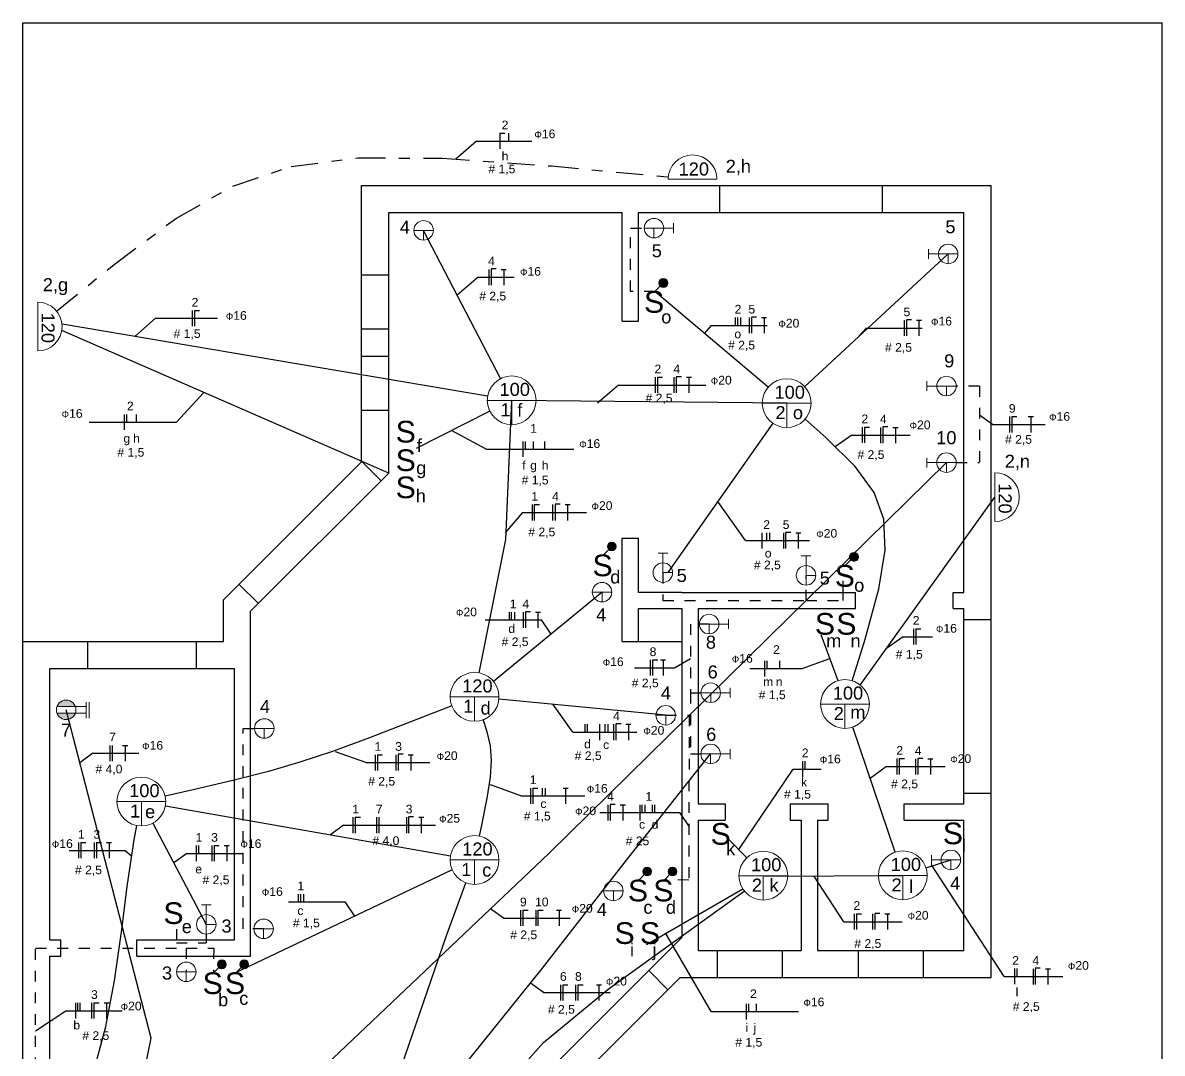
# Model space of a CAD drawing. Header units: millimetres. Extents: x -1642.8 to -1604.7, y 26.5 to 54.8.
# Drawn here: x -1641.72 to -1631.22, y 42.88 to 52.38 of the extents above; entities that cross this region are included whole.
import ezdxf

# ---------------------------------------------------------------- set-up
doc = ezdxf.new("R2010")
doc.units = ezdxf.units.MM
doc.linetypes.add('ACAD_ISO03W100', pattern=[30, 12, -18])
doc.linetypes.add('DASHDOT', pattern=[1, 0.5, -0.25, 0, -0.25])
doc.layers.add('identificaçaõ eletrica', color=1, linetype='Continuous')
doc.layers.add('rede eletrica', color=5, linetype='Continuous')
doc.styles.get("Standard").update_dxf_attribs({"font": 'arial.ttf'})

msp = doc.modelspace()

# ---------------------------------------------------------------- hatches: boundary and pattern name
at = {"layer": 'rede eletrica', "linetype": 'Continuous', "lineweight": 0}
for points in [[(-1635.858, 49.983, 1), (-1635.776, 49.983, 1)], [(-1636.333, 47.554, 1), (-1636.251, 47.554, 1)], [(-1634.101, 47.458, 1), (-1634.019, 47.458, 1)], [(-1636.007, 44.558, 1), (-1635.925, 44.558, 1)], [(-1635.773, 44.558, 1), (-1635.691, 44.558, 1)], [(-1639.926, 43.703, 1), (-1639.845, 43.703, 1)], [(-1639.72, 43.703, 1), (-1639.639, 43.703, 1)]]:
    msp.add_hatch(color=256, dxfattribs=at).paths.add_polyline_path(points)
h = msp.add_hatch(color=256, dxfattribs=at)
h.paths.add_polyline_path([(-1641.235, 46.078, 0.707107), (-1641.405, 46.078)])
h.paths.add_polyline_path([(-1641.405, 46.018, 0.707107), (-1641.235, 46.018)])

# ---------------------------------------------------------------- linework, layer by layer
for p, q in [((-1641.72, 27.381), (-1641.72, 52.381)), ((-1641.72, 52.381), (-1631.22, 52.381)), ((-1631.22, 27.381), (-1631.22, 52.381)), ((-1638.597, 48.334), (-1638.597, 50.881)), ((-1638.597, 50.881), (-1632.797, 50.881)), ((-1635.297, 50.631), (-1635.297, 50.881)), ((-1633.797, 50.631), (-1633.797, 50.881)), ((-1632.797, 43.581), (-1632.797, 50.881)), ((-1638.347, 48.231), (-1638.347, 50.631)), ((-1638.347, 50.631), (-1636.197, 50.631)), ((-1636.197, 49.631), (-1636.197, 50.631)), ((-1636.047, 50.631), (-1633.047, 50.631)), ((-1636.047, 49.631), (-1636.047, 50.631)), ((-1633.047, 47.131), (-1633.047, 50.631)), ((-1638.347, 50.056), (-1638.597, 50.056)), ((-1636.197, 49.631), (-1636.047, 49.631)), ((-1638.347, 49.556), (-1638.597, 49.556)), ((-1638.347, 49.306), (-1638.597, 49.306)), ((-1638.347, 48.806), (-1638.597, 48.806)), ((-1639.87, 47.061), (-1638.597, 48.334)), ((-1638.418, 48.16), (-1638.594, 48.337)), ((-1639.62, 46.958), (-1638.347, 48.231)), ((-1636.197, 46.678), (-1636.197, 47.631)), ((-1636.197, 47.631), (-1636.047, 47.631)), ((-1636.047, 47.131), (-1636.047, 47.631)), ((-1639.549, 47.029), (-1639.726, 47.205)), ((-1639.87, 46.678), (-1639.87, 47.061)), ((-1635.647, 47.131), (-1636.047, 47.131)), ((-1635.647, 47.131), (-1634.047, 47.131)), ((-1634.047, 46.981), (-1634.047, 47.131)), ((-1633.147, 46.981), (-1633.147, 47.131)), ((-1633.147, 47.131), (-1633.047, 47.131)), ((-1639.62, 43.778), (-1639.62, 46.958)), ((-1636.047, 46.678), (-1636.047, 46.981)), ((-1636.047, 46.981), (-1635.647, 46.981)), ((-1635.647, 46.981), (-1635.647, 43.95)), ((-1635.497, 46.981), (-1635.497, 45.181)), ((-1635.497, 46.981), (-1634.047, 46.981)), ((-1633.147, 46.981), (-1633.047, 46.981)), ((-1633.047, 45.181), (-1633.047, 46.981)), ((-1633.047, 46.881), (-1632.797, 46.881)), ((-1641.72, 46.678), (-1639.87, 46.678)), ((-1641.12, 46.428), (-1641.12, 46.678)), ((-1640.12, 46.428), (-1640.12, 46.678)), ((-1636.197, 46.678), (-1635.647, 46.678)), ((-1641.47, 46.428), (-1639.77, 46.428)), ((-1641.47, 43.928), (-1641.47, 46.428)), ((-1639.77, 43.928), (-1639.77, 46.428)), ((-1633.047, 45.281), (-1632.797, 45.281)), ((-1635.497, 45.181), (-1635.247, 45.181)), ((-1635.247, 45.181), (-1635.247, 45.031)), ((-1634.647, 45.181), (-1634.647, 45.031)), ((-1634.647, 45.181), (-1634.297, 45.181)), ((-1634.297, 45.031), (-1634.297, 45.181)), ((-1633.597, 45.181), (-1633.047, 45.181)), ((-1633.597, 45.031), (-1633.597, 45.181)), ((-1635.497, 45.031), (-1635.247, 45.031)), ((-1635.497, 45.031), (-1635.497, 43.831)), ((-1634.647, 45.031), (-1634.547, 45.031)), ((-1634.547, 45.031), (-1634.547, 43.831)), ((-1634.397, 45.031), (-1634.397, 43.831)), ((-1634.397, 45.031), (-1634.297, 45.031)), ((-1633.597, 45.031), (-1633.047, 45.031)), ((-1633.047, 43.831), (-1633.047, 45.031)), ((-1641.47, 43.928), (-1641.37, 43.928)), ((-1641.37, 43.778), (-1641.37, 43.928)), ((-1640.67, 43.778), (-1640.67, 43.928)), ((-1640.67, 43.928), (-1639.77, 43.928)), ((-1637.341, 42.256), (-1635.647, 43.95)), ((-1635.497, 43.831), (-1634.547, 43.831)), ((-1635.322, 43.831), (-1635.322, 43.581)), ((-1634.722, 43.831), (-1634.722, 43.581)), ((-1634.397, 43.831), (-1633.047, 43.831)), ((-1634.022, 43.831), (-1634.022, 43.581)), ((-1633.422, 43.831), (-1633.422, 43.581)), ((-1641.47, 43.778), (-1641.37, 43.778)), ((-1641.47, 39.128), (-1641.47, 43.778)), ((-1640.67, 43.778), (-1639.62, 43.778)), ((-1637.22, 42.024), (-1635.663, 43.581)), ((-1635.776, 43.468), (-1635.952, 43.645)), ((-1635.663, 43.581), (-1632.797, 43.581))]:
    msp.add_line(p, q)
at = {"layer": 'identificaçaõ eletrica'}
for p, q in [((-1637.323, 51.364), (-1637.323, 51.22)), ((-1637.323, 51.364), (-1637.277, 51.364)), ((-1637.245, 51.362), (-1637.245, 51.29)), ((-1637.538, 51.29), (-1637.73, 51.124)), ((-1637.538, 51.29), (-1637.03, 51.29)), ((-1637.426, 50.108), (-1637.426, 49.964)), ((-1637.405, 50.116), (-1637.358, 50.116)), ((-1637.405, 50.108), (-1637.405, 49.964)), ((-1637.311, 50.108), (-1637.265, 50.108)), ((-1637.288, 50.108), (-1637.288, 49.964)), ((-1637.524, 50.036), (-1637.716, 49.87)), ((-1637.524, 50.036), (-1637.192, 50.036)), ((-1640.158, 49.729), (-1640.158, 49.584)), ((-1640.137, 49.729), (-1640.137, 49.584)), ((-1640.137, 49.729), (-1640.09, 49.729)), ((-1635.006, 49.672), (-1634.959, 49.672)), ((-1640.496, 49.657), (-1640.688, 49.49)), ((-1640.496, 49.657), (-1639.925, 49.657)), ((-1635.377, 49.592), (-1635.439, 49.519)), ((-1635.377, 49.592), (-1634.86, 49.592)), ((-1635.156, 49.665), (-1635.156, 49.592)), ((-1635.135, 49.665), (-1635.135, 49.592)), ((-1635.107, 49.665), (-1635.107, 49.592)), ((-1635.027, 49.665), (-1635.027, 49.52)), ((-1635.006, 49.665), (-1635.006, 49.52)), ((-1634.913, 49.665), (-1634.866, 49.665)), ((-1634.889, 49.665), (-1634.889, 49.52)), ((-1633.948, 49.567), (-1634.011, 49.494)), ((-1633.948, 49.567), (-1633.431, 49.567)), ((-1633.598, 49.639), (-1633.598, 49.495)), ((-1633.577, 49.646), (-1633.531, 49.646)), ((-1633.577, 49.639), (-1633.577, 49.495)), ((-1633.484, 49.639), (-1633.438, 49.639)), ((-1633.461, 49.639), (-1633.461, 49.495)), ((-1636.23, 49.041), (-1636.423, 48.875)), ((-1636.23, 49.041), (-1635.424, 49.041)), ((-1635.893, 49.114), (-1635.893, 48.969)), ((-1635.872, 49.114), (-1635.825, 49.114)), ((-1635.872, 49.114), (-1635.872, 48.969)), ((-1635.719, 49.114), (-1635.719, 48.969)), ((-1635.698, 49.121), (-1635.651, 49.121)), ((-1635.698, 49.114), (-1635.698, 48.969)), ((-1635.604, 49.114), (-1635.558, 49.114)), ((-1635.581, 49.114), (-1635.581, 48.969)), ((-1640.302, 48.7), (-1640.052, 48.974)), ((-1640.786, 48.772), (-1640.786, 48.628)), ((-1640.765, 48.772), (-1640.765, 48.7)), ((-1640.676, 48.772), (-1640.676, 48.7)), ((-1632.784, 48.679), (-1632.904, 48.765)), ((-1632.627, 48.751), (-1632.627, 48.606)), ((-1632.606, 48.751), (-1632.56, 48.751)), ((-1632.606, 48.751), (-1632.606, 48.606)), ((-1632.454, 48.751), (-1632.407, 48.751)), ((-1632.431, 48.751), (-1632.431, 48.606)), ((-1641.109, 48.7), (-1640.302, 48.7)), ((-1637.449, 48.451), (-1637.768, 48.622)), ((-1633.985, 48.653), (-1633.985, 48.509)), ((-1633.964, 48.653), (-1633.964, 48.509)), ((-1633.964, 48.653), (-1633.917, 48.653)), ((-1633.815, 48.652), (-1633.815, 48.507)), ((-1633.794, 48.659), (-1633.748, 48.659)), ((-1633.794, 48.652), (-1633.794, 48.507)), ((-1633.701, 48.652), (-1633.654, 48.652)), ((-1633.678, 48.652), (-1633.678, 48.507)), ((-1632.784, 48.679), (-1632.297, 48.679)), ((-1637.111, 48.523), (-1637.111, 48.379)), ((-1637.09, 48.523), (-1637.09, 48.451)), ((-1637.017, 48.523), (-1637.017, 48.451)), ((-1636.911, 48.523), (-1636.911, 48.451)), ((-1634.081, 48.579), (-1634.234, 48.472)), ((-1634.081, 48.579), (-1633.541, 48.579)), ((-1637.449, 48.451), (-1636.642, 48.451)), ((-1637.027, 47.94), (-1637.027, 47.795)), ((-1637.006, 47.94), (-1636.959, 47.94)), ((-1637.006, 47.94), (-1637.006, 47.795)), ((-1636.837, 47.94), (-1636.837, 47.795)), ((-1636.815, 47.947), (-1636.769, 47.947)), ((-1636.815, 47.94), (-1636.815, 47.795)), ((-1636.722, 47.94), (-1636.676, 47.94)), ((-1636.699, 47.94), (-1636.699, 47.795)), ((-1635.061, 47.608), (-1635.316, 47.968)), ((-1637.114, 47.868), (-1637.273, 47.681)), ((-1637.114, 47.868), (-1636.524, 47.868)), ((-1634.91, 47.68), (-1634.91, 47.535)), ((-1634.867, 47.68), (-1634.867, 47.608)), ((-1634.839, 47.68), (-1634.839, 47.608)), ((-1634.711, 47.68), (-1634.711, 47.535)), ((-1634.69, 47.687), (-1634.643, 47.687)), ((-1634.69, 47.68), (-1634.69, 47.535)), ((-1634.597, 47.68), (-1634.55, 47.68)), ((-1634.573, 47.68), (-1634.573, 47.535)), ((-1635.061, 47.608), (-1634.471, 47.608)), ((-1637.239, 46.949), (-1637.239, 46.877)), ((-1637.218, 46.949), (-1637.218, 46.877)), ((-1637.189, 46.949), (-1637.189, 46.877)), ((-1637.109, 46.949), (-1637.109, 46.804)), ((-1637.088, 46.956), (-1637.042, 46.956)), ((-1637.088, 46.949), (-1637.088, 46.804)), ((-1636.995, 46.949), (-1636.948, 46.949)), ((-1636.972, 46.949), (-1636.972, 46.804)), ((-1637.459, 46.877), (-1636.942, 46.877)), ((-1636.942, 46.877), (-1636.854, 46.745)), ((-1633.512, 46.796), (-1633.512, 46.652)), ((-1633.491, 46.796), (-1633.491, 46.652)), ((-1633.491, 46.796), (-1633.444, 46.796)), ((-1633.608, 46.722), (-1633.76, 46.615)), ((-1633.608, 46.722), (-1633.338, 46.722)), ((-1635.715, 46.436), (-1635.566, 46.523)), ((-1634.537, 46.428), (-1634.282, 46.521)), ((-1636.084, 46.436), (-1635.715, 46.436)), ((-1635.937, 46.508), (-1635.937, 46.364)), ((-1635.916, 46.508), (-1635.916, 46.364)), ((-1635.916, 46.508), (-1635.869, 46.508)), ((-1635.842, 46.508), (-1635.796, 46.508)), ((-1635.819, 46.508), (-1635.819, 46.364)), ((-1635.019, 46.43), (-1634.537, 46.428)), ((-1634.884, 46.5), (-1634.884, 46.356)), ((-1634.863, 46.5), (-1634.863, 46.428)), ((-1634.746, 46.5), (-1634.746, 46.428)), ((-1636.65, 45.842), (-1636.831, 46.098)), ((-1636.541, 45.915), (-1636.541, 45.842)), ((-1636.52, 45.915), (-1636.52, 45.842)), ((-1636.405, 45.915), (-1636.405, 45.77)), ((-1636.356, 45.915), (-1636.356, 45.842)), ((-1636.328, 45.915), (-1636.328, 45.842)), ((-1636.275, 45.915), (-1636.275, 45.77)), ((-1636.254, 45.922), (-1636.207, 45.922)), ((-1636.254, 45.915), (-1636.254, 45.77)), ((-1636.162, 45.915), (-1636.115, 45.915)), ((-1636.138, 45.915), (-1636.138, 45.77)), ((-1636.65, 45.842), (-1636.06, 45.842)), ((-1640.918, 45.721), (-1640.918, 45.577)), ((-1640.897, 45.721), (-1640.897, 45.577)), ((-1640.8, 45.721), (-1640.753, 45.721)), ((-1640.776, 45.721), (-1640.776, 45.577)), ((-1641.074, 45.649), (-1641.194, 45.561)), ((-1641.074, 45.649), (-1640.651, 45.649)), ((-1638.559, 45.562), (-1638.839, 45.663)), ((-1638.472, 45.634), (-1638.472, 45.49)), ((-1638.451, 45.634), (-1638.451, 45.49)), ((-1638.451, 45.634), (-1638.404, 45.634)), ((-1638.282, 45.634), (-1638.282, 45.49)), ((-1638.261, 45.642), (-1638.214, 45.642)), ((-1638.261, 45.634), (-1638.261, 45.49)), ((-1638.168, 45.634), (-1638.121, 45.634)), ((-1638.144, 45.634), (-1638.144, 45.49)), ((-1634.535, 45.575), (-1634.535, 45.431)), ((-1634.514, 45.575), (-1634.514, 45.503)), ((-1633.664, 45.599), (-1633.664, 45.454)), ((-1633.643, 45.599), (-1633.596, 45.599)), ((-1633.643, 45.599), (-1633.643, 45.454)), ((-1633.494, 45.597), (-1633.494, 45.453)), ((-1633.473, 45.604), (-1633.426, 45.604)), ((-1633.473, 45.597), (-1633.473, 45.453)), ((-1633.38, 45.597), (-1633.333, 45.597)), ((-1633.356, 45.597), (-1633.356, 45.453)), ((-1638.559, 45.562), (-1637.969, 45.562)), ((-1635.122, 44.761), (-1634.622, 45.503)), ((-1634.622, 45.503), (-1634.363, 45.503)), ((-1633.76, 45.525), (-1633.912, 45.417)), ((-1633.76, 45.525), (-1633.219, 45.525)), ((-1637.129, 45.255), (-1637.409, 45.356)), ((-1637.129, 45.255), (-1636.539, 45.255)), ((-1637.042, 45.327), (-1637.042, 45.183)), ((-1637.021, 45.327), (-1636.974, 45.327)), ((-1637.021, 45.327), (-1637.021, 45.183)), ((-1636.935, 45.327), (-1636.935, 45.255)), ((-1636.907, 45.327), (-1636.907, 45.255)), ((-1636.74, 45.327), (-1636.694, 45.327)), ((-1636.717, 45.327), (-1636.717, 45.183)), ((-1636.328, 45.173), (-1636.328, 45.029)), ((-1636.307, 45.18), (-1636.26, 45.18)), ((-1636.307, 45.173), (-1636.307, 45.029)), ((-1636.214, 45.173), (-1636.167, 45.173)), ((-1636.19, 45.173), (-1636.19, 45.029)), ((-1636.035, 45.173), (-1636.035, 45.101)), ((-1636.035, 45.173), (-1636.035, 45.029)), ((-1636.014, 45.173), (-1636.014, 45.101)), ((-1635.986, 45.173), (-1635.986, 45.101)), ((-1635.919, 45.173), (-1635.919, 45.101)), ((-1635.898, 45.173), (-1635.898, 45.101)), ((-1638.677, 45.058), (-1638.677, 44.913)), ((-1638.656, 45.058), (-1638.609, 45.058)), ((-1638.656, 45.058), (-1638.656, 44.913)), ((-1638.46, 45.058), (-1638.46, 44.913)), ((-1638.439, 45.058), (-1638.439, 44.913)), ((-1638.185, 45.058), (-1638.185, 44.913)), ((-1638.164, 45.065), (-1638.118, 45.065)), ((-1638.164, 45.058), (-1638.164, 44.913)), ((-1638.071, 45.058), (-1638.025, 45.058)), ((-1638.048, 45.058), (-1638.048, 44.913)), ((-1636.401, 45.101), (-1635.667, 45.101)), ((-1635.667, 45.101), (-1635.579, 44.969)), ((-1638.764, 44.986), (-1638.884, 44.898)), ((-1638.764, 44.986), (-1637.916, 44.986)), ((-1641.292, 44.752), (-1640.775, 44.752)), ((-1641.205, 44.825), (-1641.205, 44.68)), ((-1641.184, 44.825), (-1641.184, 44.68)), ((-1641.184, 44.825), (-1641.138, 44.825)), ((-1641.062, 44.825), (-1641.062, 44.68)), ((-1641.041, 44.825), (-1641.041, 44.68)), ((-1641.041, 44.825), (-1640.994, 44.825)), ((-1640.948, 44.825), (-1640.901, 44.825)), ((-1640.924, 44.825), (-1640.924, 44.68)), ((-1640.775, 44.752), (-1640.718, 44.704)), ((-1640.121, 44.797), (-1640.121, 44.653)), ((-1640.1, 44.797), (-1640.1, 44.725)), ((-1639.978, 44.797), (-1639.978, 44.653)), ((-1639.957, 44.797), (-1639.957, 44.653)), ((-1639.957, 44.797), (-1639.91, 44.797)), ((-1639.863, 44.797), (-1639.817, 44.797)), ((-1639.84, 44.797), (-1639.84, 44.653)), ((-1640.208, 44.725), (-1640.328, 44.637)), ((-1640.208, 44.725), (-1639.691, 44.725)), ((-1632.676, 43.591), (-1633.347, 44.62)), ((-1634.155, 44.095), (-1634.431, 44.518)), ((-1639.183, 44.35), (-1639.183, 44.278)), ((-1639.162, 44.35), (-1639.162, 44.278)), ((-1639.134, 44.35), (-1639.134, 44.278)), ((-1639.27, 44.278), (-1638.753, 44.278)), ((-1638.753, 44.278), (-1638.664, 44.146)), ((-1637.289, 44.129), (-1637.409, 44.216)), ((-1637.289, 44.129), (-1636.674, 44.129)), ((-1637.132, 44.202), (-1637.132, 44.057)), ((-1637.111, 44.202), (-1637.111, 44.057)), ((-1637.111, 44.202), (-1637.064, 44.202)), ((-1636.993, 44.202), (-1636.993, 44.057)), ((-1636.972, 44.202), (-1636.925, 44.202)), ((-1636.972, 44.202), (-1636.972, 44.057)), ((-1636.801, 44.202), (-1636.755, 44.202)), ((-1636.778, 44.202), (-1636.778, 44.057)), ((-1634.059, 44.169), (-1634.059, 44.024)), ((-1634.038, 44.169), (-1634.038, 44.024)), ((-1634.038, 44.169), (-1633.991, 44.169)), ((-1633.889, 44.167), (-1633.889, 44.023)), ((-1633.868, 44.174), (-1633.822, 44.174)), ((-1633.868, 44.167), (-1633.868, 44.023)), ((-1633.775, 44.167), (-1633.729, 44.167)), ((-1633.752, 44.167), (-1633.752, 44.023)), ((-1634.155, 44.095), (-1633.615, 44.095)), ((-1635.377, 43.268), (-1635.794, 43.987)), ((-1632.676, 43.591), (-1632.136, 43.591)), ((-1632.58, 43.665), (-1632.58, 43.52)), ((-1632.559, 43.665), (-1632.559, 43.591)), ((-1632.41, 43.663), (-1632.41, 43.518)), ((-1632.389, 43.67), (-1632.343, 43.67)), ((-1632.389, 43.663), (-1632.389, 43.518)), ((-1632.296, 43.663), (-1632.249, 43.663)), ((-1632.273, 43.663), (-1632.273, 43.518)), ((-1636.921, 43.443), (-1637.041, 43.529)), ((-1636.764, 43.515), (-1636.764, 43.37)), ((-1636.743, 43.515), (-1636.697, 43.515)), ((-1636.743, 43.515), (-1636.743, 43.37)), ((-1636.625, 43.515), (-1636.625, 43.37)), ((-1636.604, 43.515), (-1636.557, 43.515)), ((-1636.604, 43.515), (-1636.604, 43.37)), ((-1636.434, 43.515), (-1636.387, 43.515)), ((-1636.41, 43.515), (-1636.41, 43.37)), ((-1636.921, 43.443), (-1636.306, 43.443)), ((-1641.602, 43.091), (-1641.322, 43.275)), ((-1641.322, 43.275), (-1640.805, 43.275)), ((-1641.235, 43.348), (-1641.235, 43.203)), ((-1641.214, 43.348), (-1641.214, 43.275)), ((-1641.194, 43.348), (-1641.194, 43.275)), ((-1641.085, 43.348), (-1641.085, 43.203)), ((-1641.064, 43.348), (-1641.017, 43.348)), ((-1641.064, 43.348), (-1641.064, 43.203)), ((-1640.971, 43.348), (-1640.924, 43.348)), ((-1640.947, 43.348), (-1640.947, 43.203)), ((-1635.377, 43.268), (-1634.571, 43.268)), ((-1635.054, 43.34), (-1635.054, 43.195)), ((-1635.033, 43.34), (-1635.033, 43.268)), ((-1634.96, 43.34), (-1634.96, 43.268))]:
    msp.add_line(p, q, dxfattribs=at)
at = {"layer": 'rede eletrica', "linetype": 'Continuous', "lineweight": 0}
for p, q in [((-1635.773, 50.938), (-1635.323, 50.938)), ((-1635.723, 50.533), (-1635.723, 50.443)), ((-1638.116, 50.467), (-1637.936, 50.467)), ((-1638.026, 50.467), (-1638.026, 50.377)), ((-1635.993, 50.488), (-1635.723, 50.488)), ((-1635.903, 50.488), (-1635.903, 50.398)), ((-1633.372, 50.295), (-1633.372, 50.205)), ((-1633.372, 50.25), (-1633.102, 50.25)), ((-1633.192, 50.25), (-1633.192, 50.16)), ((-1635.895, 49.905), (-1635.817, 49.983)), ((-1641.582, 49.806), (-1641.582, 49.356)), ((-1633.388, 49.078), (-1633.388, 48.988)), ((-1633.388, 49.033), (-1633.118, 49.033)), ((-1633.208, 49.033), (-1633.208, 48.943)), ((-1637.439, 48.901), (-1636.989, 48.901)), ((-1637.214, 48.901), (-1637.214, 48.676)), ((-1634.905, 48.875), (-1634.455, 48.875)), ((-1634.68, 48.875), (-1634.68, 48.65)), ((-1633.388, 48.372), (-1633.388, 48.282)), ((-1633.388, 48.327), (-1633.118, 48.327)), ((-1633.208, 48.327), (-1633.208, 48.237)), ((-1632.762, 48.234), (-1632.762, 47.784)), ((-1636.369, 47.477), (-1636.292, 47.554)), ((-1635.866, 47.493), (-1635.776, 47.493)), ((-1635.821, 47.223), (-1635.821, 47.493)), ((-1634.547, 47.468), (-1634.457, 47.468)), ((-1634.502, 47.198), (-1634.502, 47.468)), ((-1634.138, 47.381), (-1634.06, 47.458)), ((-1635.821, 47.313), (-1635.731, 47.313)), ((-1634.502, 47.288), (-1634.412, 47.288)), ((-1636.472, 47.133), (-1636.292, 47.133)), ((-1636.382, 47.133), (-1636.382, 47.043)), ((-1635.485, 46.839), (-1635.215, 46.839)), ((-1635.395, 46.839), (-1635.395, 46.749)), ((-1635.215, 46.884), (-1635.215, 46.794)), ((-1635.47, 46.206), (-1635.2, 46.206)), ((-1635.38, 46.206), (-1635.38, 46.116)), ((-1635.2, 46.251), (-1635.2, 46.161)), ((-1641.137, 46.119), (-1641.137, 46.018)), ((-1641.107, 46.119), (-1641.107, 46.018)), ((-1637.782, 46.168), (-1637.332, 46.168)), ((-1637.557, 46.168), (-1637.557, 45.943)), ((-1634.368, 46.102), (-1633.918, 46.102)), ((-1634.143, 46.102), (-1634.143, 45.877)), ((-1641.405, 46.078), (-1641.137, 46.078)), ((-1641.405, 46.018), (-1641.137, 46.018)), ((-1641.137, 46.018), (-1641.137, 45.972)), ((-1641.107, 46.018), (-1641.107, 45.972)), ((-1635.885, 45.998), (-1635.705, 45.998)), ((-1635.795, 45.998), (-1635.795, 45.908)), ((-1639.584, 45.877), (-1639.404, 45.877)), ((-1639.494, 45.877), (-1639.494, 45.787)), ((-1635.201, 45.687), (-1635.201, 45.597)), ((-1635.471, 45.642), (-1635.201, 45.642)), ((-1635.381, 45.642), (-1635.381, 45.552)), ((-1640.852, 45.203), (-1640.402, 45.203)), ((-1640.627, 45.203), (-1640.627, 44.978)), ((-1637.782, 44.665), (-1637.332, 44.665)), ((-1637.557, 44.665), (-1637.557, 44.44)), ((-1633.347, 44.71), (-1633.347, 44.62)), ((-1633.347, 44.665), (-1633.077, 44.665)), ((-1633.167, 44.665), (-1633.167, 44.575)), ((-1636.043, 44.48), (-1635.966, 44.558)), ((-1635.809, 44.48), (-1635.732, 44.558)), ((-1635.121, 44.52), (-1634.671, 44.52)), ((-1634.896, 44.52), (-1634.896, 44.295)), ((-1633.835, 44.523), (-1633.385, 44.523)), ((-1633.61, 44.523), (-1633.61, 44.298)), ((-1636.367, 44.379), (-1636.187, 44.379)), ((-1636.277, 44.379), (-1636.277, 44.289)), ((-1640.074, 44.251), (-1639.984, 44.251)), ((-1640.029, 43.981), (-1640.029, 44.251)), ((-1640.029, 44.071), (-1639.939, 44.071)), ((-1639.59, 44.03), (-1639.41, 44.03)), ((-1639.5, 44.03), (-1639.5, 43.94)), ((-1639.963, 43.626), (-1639.885, 43.703)), ((-1639.757, 43.626), (-1639.679, 43.703)), ((-1640.303, 43.634), (-1640.123, 43.634)), ((-1640.213, 43.634), (-1640.213, 43.544))]:
    msp.add_line(p, q, dxfattribs=at)
at = {"layer": 'rede eletrica', "linetype": 'ACAD_ISO03W100', "ltscale": 0.005}
for p, q in [((-1632.904, 49.033), (-1633.118, 49.033)), ((-1633.118, 48.327), (-1632.904, 48.327)), ((-1634.503, 47.055), (-1634.159, 47.055)), ((-1640.304, 44.027), (-1640.304, 43.902)), ((-1640.304, 43.902), (-1640.029, 43.902)), ((-1640.029, 43.981), (-1640.029, 43.902))]:
    msp.add_line(p, q, dxfattribs=at)
at = {"layer": 'rede eletrica', "linetype": 'DASHDOT', "ltscale": 0.5}
msp.add_lwpolyline([(-1641.408, 49.723), (-1640.879, 50.154), (-1640.303, 50.581), (-1639.783, 50.876), (-1639.248, 51.056), (-1638.628, 51.136), (-1637.852, 51.132), (-1636.849, 51.061), (-1635.772, 50.96)], dxfattribs=at)
at = {"layer": 'rede eletrica'}
for points in [[(-1637.317, 49.101), (-1638.026, 50.467)], [(-1634.514, 49.028), (-1633.192, 50.25)], [(-1634.851, 49.021), (-1635.895, 49.905)], [(-1637.436, 48.939), (-1641.358, 49.604)], [(-1638.347, 48.231), (-1641.36, 49.545)], [(-1637.513, 46.389), (-1637.268, 47.619), (-1637.214, 48.901)], [(-1634.68, 48.875), (-1637.214, 48.901)], [(-1637.415, 48.8), (-1638.094, 48.457)], [(-1634.077, 46.317), (-1633.958, 46.701), (-1633.832, 47.163), (-1633.772, 47.521), (-1633.784, 47.806), (-1633.875, 48.052), (-1634.05, 48.29), (-1634.316, 48.554), (-1634.511, 48.726)], [(-1634.809, 48.691), (-1635.776, 47.313)], [(-1633.208, 48.327), (-1636.87, 44.728), (-1641.519, 40.313)], [(-1634.002, 46.277), (-1632.762, 48.009)], [(-1634.159, 47.055), (-1634.159, 47.237)], [(-1636.382, 47.133), (-1637.383, 46.311)], [(-1634.207, 46.317), (-1634.361, 46.74)], [(-1635.795, 45.998), (-1637.333, 46.146)], [(-1640.537, 43.023), (-1641.32, 46.048)], [(-1637.767, 46.086), (-1638.099, 45.955), (-1638.524, 45.791), (-1638.867, 45.665), (-1639.166, 45.565), (-1639.455, 45.48), (-1639.771, 45.399), (-1640.149, 45.311), (-1640.407, 45.253)], [(-1637.511, 44.885), (-1637.489, 44.987), (-1637.44, 45.236), (-1637.411, 45.428), (-1637.401, 45.582), (-1637.411, 45.716), (-1637.44, 45.846), (-1637.478, 45.958)], [(-1633.682, 44.736), (-1634.071, 45.888)], [(-1641.519, 40.313), (-1640.767, 40.294), (-1640.008, 40.577), (-1639.244, 41.11), (-1638.475, 41.838), (-1637.703, 42.708), (-1636.929, 43.668), (-1636.155, 44.663), (-1635.381, 45.642)], [(-1640.405, 45.164), (-1637.779, 44.704)], [(-1640.671, 44.983), (-1640.697, 44.85), (-1640.757, 44.442), (-1640.814, 44.002), (-1640.879, 43.552), (-1640.96, 43.115), (-1641.067, 42.714), (-1641.207, 42.37), (-1641.262, 42.292)], [(-1640.522, 45.004), (-1640.029, 44.071)], [(-1635.048, 44.686), (-1635.222, 44.863)], [(-1633.396, 44.592), (-1633.167, 44.665)], [(-1637.763, 44.574), (-1639.754, 43.629)], [(-1634.881, 44.515), (-1633.61, 44.523)], [(-1638.811, 41.073), (-1637.819, 43.961), (-1637.636, 44.454)], [(-1637.114, 39.38), (-1637.575, 40.371), (-1637.748, 41.192), (-1637.67, 41.877), (-1637.382, 42.462), (-1636.92, 42.983), (-1636.324, 43.475), (-1635.631, 43.974), (-1635.071, 44.378)], [(-1635.085, 44.397), (-1635.972, 43.884)], [(-1640.968, 40.918), (-1640.537, 43.023)]]:
    msp.add_lwpolyline(points, dxfattribs=at)
at = {"layer": 'rede eletrica', "linetype": 'ACAD_ISO03W100', "ltscale": 0.005}
for points in [[(-1635.895, 49.905), (-1636.118, 49.905), (-1636.118, 50.488), (-1635.903, 50.488)], [(-1632.904, 49.033), (-1632.904, 48.327)], [(-1635.821, 47.313), (-1635.821, 47.055), (-1634.502, 47.055), (-1634.502, 47.288)], [(-1635.395, 46.839), (-1635.566, 46.839), (-1635.566, 46.206), (-1635.38, 46.206)], [(-1635.566, 46.206), (-1635.566, 45.642), (-1635.381, 45.642)], [(-1635.795, 45.998), (-1635.579, 45.998), (-1635.583, 44.48), (-1635.806, 44.483), (-1635.809, 44.48)], [(-1639.5, 44.03), (-1639.689, 44.03), (-1639.689, 45.877), (-1639.494, 45.877)], [(-1641.602, 42.544), (-1641.602, 43.853), (-1640.213, 43.853), (-1640.213, 43.634)], [(-1640.213, 43.853), (-1639.959, 43.853), (-1639.963, 43.626)]]:
    msp.add_lwpolyline(points, dxfattribs=at)
at = {"layer": 'rede eletrica', "linetype": 'Continuous', "lineweight": 0}
for points in [[(-1637.575, 44.663), (-1637.557, 44.665)], [(-1634.896, 44.52), (-1634.881, 44.515)]]:
    msp.add_lwpolyline(points, dxfattribs=at)
for centre, radius in [((-1638.026, 50.467), 0.09), ((-1635.903, 50.488), 0.09), ((-1633.192, 50.25), 0.09), ((-1635.817, 49.983), 0.0408), ((-1637.214, 48.901), 0.225), ((-1634.68, 48.875), 0.225), ((-1633.208, 49.033), 0.09), ((-1633.208, 48.327), 0.09), ((-1636.292, 47.554), 0.0408), ((-1634.06, 47.458), 0.0408), ((-1635.821, 47.313), 0.09), ((-1634.502, 47.288), 0.09), ((-1636.382, 47.133), 0.09), ((-1635.395, 46.839), 0.09), ((-1637.557, 46.168), 0.225), ((-1634.143, 46.102), 0.225), ((-1635.38, 46.206), 0.09), ((-1641.32, 46.048), 0.09), ((-1635.795, 45.998), 0.09), ((-1639.494, 45.877), 0.09), ((-1635.381, 45.642), 0.09), ((-1640.627, 45.203), 0.225), ((-1637.557, 44.665), 0.225), ((-1634.896, 44.52), 0.225), ((-1633.61, 44.523), 0.225), ((-1633.167, 44.665), 0.09), ((-1635.966, 44.558), 0.0408), ((-1635.732, 44.558), 0.0408), ((-1636.277, 44.379), 0.09), ((-1640.029, 44.071), 0.09), ((-1639.5, 44.03), 0.09), ((-1640.213, 43.634), 0.09), ((-1639.885, 43.703), 0.0408), ((-1639.679, 43.703), 0.0408)]:
    msp.add_circle(centre, radius, dxfattribs=at)
for centre, start, end in [((-1635.548, 50.938), 360, 180), ((-1641.582, 49.581), 270, 90), ((-1632.762, 48.009), 270, 90)]:
    msp.add_arc(centre, 0.225, start, end, dxfattribs=at)

# ---------------------------------------------------------------- texts
at = {"layer": 'identificaçaõ eletrica', "attachment_point": 1}
for s, insert, char_height in [('{\\fArial|b0|i0|c0|p34;2}', (-1637.307, 51.479), 0.08), ('{\\fArial|b0|i0|c204|p32;Ф\\fArial|b0|i0|c0|p34;\\H1.231x;16}', (-1637.005, 51.397), 0.065), ('{\\fArial|b0|i0|c0|p34;h}', (-1637.307, 51.192), 0.08), ('{\\fArial|b0|i0|c0|p34;# 1,5}', (-1637.429, 51.073), 0.08), ('{\\fArial|b0|i0|c0|p34;4}', (-1637.432, 50.225), 0.08), ('{\\fArial|b0|i0|c204|p32;Ф\\fArial|b0|i0|c0|p34;\\H1.231x;16}', (-1637.138, 50.13), 0.065), ('{\\fArial|b0|i0|c0|p34;# 2,5}', (-1637.514, 49.902), 0.08), ('{\\fArial|b0|i0|c0|p34;2}', (-1640.164, 49.845), 0.08), ('{\\fArial|b0|i0|c0|p34;2}', (-1635.16, 49.781), 0.08), ('{\\fArial|b0|i0|c0|p34;5}', (-1635.033, 49.781), 0.08), ('{\\fArial|b0|i0|c204|p32;Ф\\fArial|b0|i0|c0|p34;\\H1.231x;16}', (-1639.849, 49.723), 0.065), ('{\\fArial|b0|i0|c0|p34;5}', (-1633.604, 49.756), 0.08), ('{\\fArial|b0|i0|c204|p32;Ф\\fArial|b0|i0|c0|p34;\\H1.231x;16}', (-1633.35, 49.671), 0.065), ('{\\fArial|b0|i0|c204|p32;Ф\\fArial|b0|i0|c0|p34;\\H1.231x;20}', (-1634.757, 49.652), 0.065), ('{\\fArial|b0|i0|c0|p34;# 1,5}', (-1640.33, 49.556), 0.08), ('{\\fArial|b0|i0|c0|p34;o}', (-1635.162, 49.553), 0.08), ('{\\fArial|b0|i0|c0|p34;# 2,5}', (-1635.22, 49.45), 0.08), ('{\\fArial|b0|i0|c0|p34;# 2,5}', (-1633.774, 49.429), 0.08), ('{\\fArial|b0|i0|c0|p34;2}', (-1635.899, 49.23), 0.08), ('{\\fArial|b0|i0|c0|p34;4}', (-1635.725, 49.23), 0.08), ('{\\fArial|b0|i0|c204|p32;Ф\\fArial|b0|i0|c0|p34;\\H1.231x;20}', (-1635.38, 49.127), 0.065), ('{\\fArial|b0|i0|c0|p34;# 2,5}', (-1635.981, 48.962), 0.08), ('{\\fArial|b0|i0|c0|p34;2}', (-1640.76, 48.889), 0.08), ('{\\fArial|b0|i0|c0|p34;9}', (-1632.633, 48.867), 0.08), ('{\\fArial|b0|i0|c204|p32;Ф\\fArial|b0|i0|c0|p34;\\H1.231x;16}', (-1641.362, 48.82), 0.065), ('{\\fArial|b0|i0|c0|p34;2}', (-1633.991, 48.77), 0.08), ('{\\fArial|b0|i0|c0|p34;4}', (-1633.821, 48.768), 0.08), ('{\\fArial|b0|i0|c204|p32;Ф\\fArial|b0|i0|c0|p34;\\H1.231x;16}', (-1632.262, 48.793), 0.065), ('{\\fArial|b0|i0|c0|p34;1}', (-1637.044, 48.682), 0.08), ('{\\fArial|b0|i0|c204|p32;Ф\\fArial|b0|i0|c0|p34;\\H1.231x;20}', (-1633.548, 48.715), 0.065), ('{\\fArial|b0|i0|c0|p34;g}', (-1640.792, 48.591), 0.08), ('{\\fArial|b0|i0|c0|p34;h}', (-1640.703, 48.591), 0.08), ('{\\fArial|b0|i0|c204|p32;Ф\\fArial|b0|i0|c0|p34;\\H1.231x;16}', (-1636.592, 48.543), 0.065), ('{\\fArial|b0|i0|c0|p34;# 2,5}', (-1632.668, 48.581), 0.08), ('{\\fArial|b0|i0|c0|p34;# 1,5}', (-1640.848, 48.462), 0.08), ('{\\fArial|b0|i0|c0|p34;# 2,5}', (-1634.028, 48.441), 0.08), ('{\\fArial|b0|i0|c0|p34;f}', (-1637.117, 48.342), 0.08), ('{\\fArial|b0|i0|c0|p34;g}', (-1637.044, 48.342), 0.08), ('{\\fArial|b0|i0|c0|p34;h}', (-1636.938, 48.342), 0.08), ('{\\fArial|b0|i0|c0|p34;# 1,5}', (-1637.123, 48.206), 0.08), ('{\\fArial|b0|i0|c0|p34;1}', (-1637.033, 48.056), 0.08), ('{\\fArial|b0|i0|c0|p34;4}', (-1636.842, 48.056), 0.08), ('{\\fArial|b0|i0|c204|p32;Ф\\fArial|b0|i0|c0|p34;\\H1.231x;20}', (-1636.479, 47.971), 0.065), ('{\\fArial|b0|i0|c0|p34;2}', (-1634.896, 47.796), 0.08), ('{\\fArial|b0|i0|c0|p34;5}', (-1634.717, 47.796), 0.08), ('{\\fArial|b0|i0|c0|p34;# 2,5}', (-1637.061, 47.728), 0.08), ('{\\fArial|b0|i0|c204|p32;Ф\\fArial|b0|i0|c0|p34;\\H1.231x;20}', (-1634.408, 47.715), 0.065), ('{\\fArial|b0|i0|c0|p34;o}', (-1634.882, 47.532), 0.08), ('{\\fArial|b0|i0|c0|p34;# 2,5}', (-1634.983, 47.424), 0.08), ('{\\fArial|b0|i0|c0|p34;1}', (-1637.232, 47.065), 0.08), ('{\\fArial|b0|i0|c0|p34;4}', (-1637.115, 47.065), 0.08), ('{\\fArial|b0|i0|c204|p32;Ф\\fArial|b0|i0|c0|p34;\\H1.231x;20}', (-1637.728, 46.991), 0.065), ('{\\fArial|b0|i0|c0|p34;d}', (-1637.245, 46.837), 0.08), ('{\\fArial|b0|i0|c0|p34;2}', (-1633.518, 46.913), 0.08), ('{\\fArial|b0|i0|c204|p32;Ф\\fArial|b0|i0|c0|p34;\\H1.231x;16}', (-1633.305, 46.84), 0.065), ('{\\fArial|b0|i0|c0|p34;# 2,5}', (-1637.308, 46.716), 0.08), ('{\\fArial|b0|i0|c0|p34;8}', (-1635.943, 46.624), 0.08), ('{\\fArial|b0|i0|c0|p34;2}', (-1634.806, 46.644), 0.08), ('{\\fArial|b0|i0|c204|p32;Ф\\fArial|b0|i0|c0|p34;\\H1.231x;16}', (-1636.376, 46.532), 0.065), ('{\\fArial|b0|i0|c204|p32;Ф\\fArial|b0|i0|c0|p34;\\H1.231x;16}', (-1635.186, 46.563), 0.065), ('{\\fArial|b0|i0|c0|p34;# 1,5}', (-1633.675, 46.601), 0.08), ('{\\fArial|b0|i0|c0|p34;# 2,5}', (-1636.108, 46.336), 0.08), ('{\\fArial|b0|i0|c0|p34;m}', (-1634.897, 46.347), 0.08), ('{\\fArial|b0|i0|c0|p34;n}', (-1634.78, 46.347), 0.08), ('{\\fArial|b0|i0|c0|p34;# 1,5}', (-1634.938, 46.227), 0.08), ('{\\fArial|b0|i0|c0|p34;4}', (-1636.281, 46.031), 0.08), ('{\\fArial|b0|i0|c204|p32;Ф\\fArial|b0|i0|c0|p34;\\H1.231x;20}', (-1636.001, 45.9), 0.065), ('{\\fArial|b0|i0|c0|p34;7}', (-1640.924, 45.837), 0.08), ('{\\fArial|b0|i0|c204|p32;Ф\\fArial|b0|i0|c0|p34;\\H1.231x;16}', (-1640.62, 45.761), 0.065), ('{\\fArial|b0|i0|c0|p34;1}', (-1638.478, 45.751), 0.08), ('{\\fArial|b0|i0|c0|p34;3}', (-1638.288, 45.751), 0.08), ('{\\fArial|b0|i0|c0|p34;d}', (-1636.547, 45.774), 0.08), ('{\\fArial|b0|i0|c0|p34;c}', (-1636.372, 45.767), 0.08), ('{\\fArial|b0|i0|c0|p34;2}', (-1634.541, 45.692), 0.08), ('{\\fArial|b0|i0|c0|p34;2}', (-1633.67, 45.715), 0.08), ('{\\fArial|b0|i0|c0|p34;4}', (-1633.5, 45.713), 0.08), ('{\\fArial|b0|i0|c204|p32;Ф\\fArial|b0|i0|c0|p34;\\H1.231x;20}', (-1637.906, 45.666), 0.065), ('{\\fArial|b0|i0|c0|p34;# 2,5}', (-1636.634, 45.666), 0.08), ('{\\fArial|b0|i0|c204|p32;Ф\\fArial|b0|i0|c0|p34;\\H1.231x;16}', (-1634.375, 45.636), 0.065), ('{\\fArial|b0|i0|c204|p32;Ф\\fArial|b0|i0|c0|p34;\\H1.231x;20}', (-1633.173, 45.639), 0.065), ('{\\fArial|b0|i0|c0|p34;# 4,0}', (-1641.05, 45.543), 0.08), ('{\\fArial|b0|i0|c0|p34;# 2,5}', (-1638.537, 45.43), 0.08), ('{\\fArial|b0|i0|c0|p34;1}', (-1637.048, 45.444), 0.08), ('{\\fArial|b0|i0|c204|p32;Ф\\fArial|b0|i0|c0|p34;\\H1.231x;16}', (-1636.523, 45.365), 0.065), ('{\\fArial|b0|i0|c0|p34;k}', (-1634.548, 45.422), 0.08), ('{\\fArial|b0|i0|c0|p34;# 2,5}', (-1633.718, 45.406), 0.08), ('{\\fArial|b0|i0|c0|p34;4}', (-1636.334, 45.29), 0.08), ('{\\fArial|b0|i0|c0|p34;1}', (-1635.982, 45.29), 0.08), ('{\\fArial|b0|i0|c0|p34;# 1,5}', (-1634.705, 45.311), 0.08), ('{\\fArial|b0|i0|c0|p34;1}', (-1638.683, 45.174), 0.08), ('{\\fArial|b0|i0|c0|p34;7}', (-1638.466, 45.174), 0.08), ('{\\fArial|b0|i0|c0|p34;3}', (-1638.191, 45.174), 0.08), ('{\\fArial|b0|i0|c0|p34;c}', (-1636.95, 45.224), 0.08), ('{\\fArial|b0|i0|c204|p32;Ф\\fArial|b0|i0|c0|p34;\\H1.231x;20}', (-1636.63, 45.158), 0.065), ('{\\fArial|b0|i0|c204|p32;Ф\\fArial|b0|i0|c0|p34;\\H1.231x;25}', (-1637.883, 45.089), 0.065), ('{\\fArial|b0|i0|c0|p34;# 1,5}', (-1637.103, 45.109), 0.08), ('{\\fArial|b0|i0|c0|p34;1}', (-1641.211, 44.941), 0.08), ('{\\fArial|b0|i0|c0|p34;3}', (-1641.068, 44.941), 0.08), ('{\\fArial|b0|i0|c0|p34;c}', (-1636.041, 45.033), 0.08), ('{\\fArial|b0|i0|c0|p34;d}', (-1635.925, 45.033), 0.08), ('{\\fArial|b0|i0|c204|p32;Ф\\fArial|b0|i0|c0|p34;\\H1.231x;16}', (-1641.452, 44.856), 0.065), ('{\\fArial|b0|i0|c0|p34;1}', (-1640.127, 44.913), 0.08), ('{\\fArial|b0|i0|c0|p34;3}', (-1639.984, 44.913), 0.08), ('{\\fArial|b0|i0|c204|p32;Ф\\fArial|b0|i0|c0|p34;\\H1.231x;16}', (-1639.714, 44.856), 0.065), ('{\\fArial|b0|i0|c0|p34;# 4,0}', (-1638.498, 44.883), 0.08), ('{\\fArial|b0|i0|c0|p34;# 25}', (-1636.164, 44.881), 0.08), ('{\\fArial|b0|i0|c0|p34;# 2,5}', (-1641.239, 44.613), 0.08), ('{\\fArial|b0|i0|c0|p34;e}', (-1640.13, 44.621), 0.08), ('{\\fArial|b0|i0|c0|p34;# 2,5}', (-1640.064, 44.522), 0.08), ('{\\fArial|b0|i0|c204|p32;Ф\\fArial|b0|i0|c0|p34;\\H1.231x;16}', (-1639.517, 44.414), 0.065), ('{\\fArial|b0|i0|c0|p34;1}', (-1639.189, 44.466), 0.08), ('{\\fArial|b0|i0|c0|p34;9}', (-1637.138, 44.318), 0.08), ('{\\fArial|b0|i0|c0|p34;10}', (-1636.999, 44.318), 0.08), ('{\\fArial|b0|i0|c0|p34;c}', (-1639.189, 44.238), 0.08), ('{\\fArial|b0|i0|c204|p32;Ф\\fArial|b0|i0|c0|p34;\\H1.231x;20}', (-1636.661, 44.259), 0.065), ('{\\fArial|b0|i0|c0|p34;2}', (-1634.065, 44.285), 0.08), ('{\\fArial|b0|i0|c0|p34;# 1,5}', (-1639.231, 44.124), 0.08), ('{\\fArial|b0|i0|c204|p32;Ф\\fArial|b0|i0|c0|p34;\\H1.231x;20}', (-1633.566, 44.195), 0.065), ('{\\fArial|b0|i0|c0|p34;# 2,5}', (-1637.228, 44.015), 0.08), ('{\\fArial|b0|i0|c0|p34;# 2,5}', (-1634.057, 43.935), 0.08), ('{\\fArial|b0|i0|c0|p34;2}', (-1632.602, 43.779), 0.08), ('{\\fArial|b0|i0|c0|p34;4}', (-1632.416, 43.779), 0.08), ('{\\fArial|b0|i0|c204|p32;Ф\\fArial|b0|i0|c0|p34;\\H1.231x;20}', (-1632.089, 43.733), 0.065), ('{\\fArial|b0|i0|c0|p34;6}', (-1636.77, 43.631), 0.08), ('{\\fArial|b0|i0|c0|p34;8}', (-1636.631, 43.631), 0.08), ('{\\fArial|b0|i0|c204|p32;Ф\\fArial|b0|i0|c0|p34;\\H1.231x;20}', (-1636.346, 43.588), 0.065), ('{\\fArial|b0|i0|c0|p34;2}', (-1635.018, 43.472), 0.08), ('{\\fArial|b0|i0|c0|p34;l}', (-1632.57, 43.487), 0.08), ('{\\fArial|b0|i0|c0|p34;3}', (-1641.091, 43.464), 0.08), ('{\\fArial|b0|i0|c204|p32;Ф\\fArial|b0|i0|c0|p34;\\H1.231x;16}', (-1634.526, 43.396), 0.065), ('{\\fArial|b0|i0|c204|p32;Ф\\fArial|b0|i0|c0|p34;\\H1.231x;20}', (-1640.818, 43.359), 0.065), ('{\\fArial|b0|i0|c0|p34;# 2,5}', (-1636.881, 43.328), 0.08), ('{\\fArial|b0|i0|c0|p34;# 2,5}', (-1632.597, 43.354), 0.08), ('{\\fArial|b0|i0|c0|p34;b}', (-1641.254, 43.183), 0.08), ('{\\fArial|b0|i0|c0|p34;i}', (-1635.06, 43.159), 0.08), ('{\\fArial|b0|i0|c0|p34;j}', (-1634.987, 43.159), 0.08), ('{\\fArial|b0|i0|c0|p34;# 2,5}', (-1641.171, 43.086), 0.08), ('{\\fArial|b0|i0|c0|p34;# 1,5}', (-1635.154, 43.025), 0.08)]:
    msp.add_mtext(s, dxfattribs=dict(at, insert=insert, char_height=char_height))
at = {"layer": 'rede eletrica', "linetype": 'Continuous', "lineweight": 0, "attachment_point": 1}
for s, insert, char_height in [('{\\fArial|b0|i0|c0|p34;120}', (-1635.676, 51.093), 0.12), ('{\\fArial|b0|i0|c0|p34;2,h}', (-1635.242, 51.118), 0.12), ('{\\fArial|b0|i0|c0|p34;4}', (-1638.245, 50.558), 0.12), ('{\\fArial|b0|i0|c0|p34;5}', (-1633.218, 50.561), 0.12), ('{\\fArial|b0|i0|c0|p34;5}', (-1635.924, 50.34), 0.12), ('{\\fArial|b0|i0|c0|p34;2,g}', (-1641.535, 50.027), 0.12), ('{\\fArial|b0|i0|c0|p34;S}', (-1635.995, 49.908), 0.2), ('{\\fArial|b0|i0|c0|p34;o}', (-1635.836, 49.73), 0.12), ('{\\fArial|b0|i0|c0|p34;9}', (-1633.229, 49.325), 0.12), ('{\\fArial|b0|i0|c0|p34;100}', (-1637.326, 49.062), 0.12), ('{\\fArial|b0|i0|c0|p34;100}', (-1634.792, 49.036), 0.12), ('{\\fArial|b0|i0|c0|p34;1}', (-1637.318, 48.874), 0.12), ('{\\fArial|b0|i0|c0|p34;f}', (-1637.163, 48.871), 0.12), ('{\\fArial|b0|i0|c0|p34;2}', (-1634.784, 48.848), 0.12), ('{\\fArial|b0|i0|c0|p34;o}', (-1634.623, 48.848), 0.12), ('{\\fArial|b0|i0|c0|p34;S}', (-1638.284, 48.712), 0.2), ('{\\fArial|b0|i0|c0|p34;10}', (-1633.302, 48.617), 0.12), ('{\\fArial|b0|i0|c0|p34;f}', (-1638.088, 48.545), 0.12), ('{\\fArial|b0|i0|c0|p34;S}', (-1638.284, 48.449), 0.2), ('{\\fArial|b0|i0|c0|p34;g}', (-1638.094, 48.339), 0.12), ('{\\fArial|b0|i0|c0|p34;2,n}', (-1632.671, 48.399), 0.12), ('{\\fArial|b0|i0|c0|p34;S}', (-1638.284, 48.199), 0.2), ('{\\fArial|b0|i0|c0|p34;h}', (-1638.098, 48.081), 0.12), ('{\\fArial|b0|i0|c0|p34;S}', (-1636.47, 47.48), 0.2), ('{\\fArial|b0|i0|c0|p34;S}', (-1634.238, 47.383), 0.2), ('{\\fArial|b0|i0|c0|p34;d}', (-1636.306, 47.333), 0.12), ('{\\fArial|b0|i0|c0|p34;5}', (-1635.694, 47.347), 0.12), ('{\\fArial|b0|i0|c0|p34;5}', (-1634.376, 47.323), 0.12), ('{\\fArial|b0|i0|c0|p34;o}', (-1634.058, 47.257), 0.12), ('{\\fArial|b0|i0|c0|p34;4}', (-1636.436, 46.985), 0.12), ('{\\fArial|b0|i0|c0|p34;S}', (-1634.421, 46.941), 0.2), ('{\\fArial|b0|i0|c0|p34;S}', (-1634.224, 46.941), 0.2), ('{\\fArial|b0|i0|c0|p34;8}', (-1635.425, 46.732), 0.12), ('{\\fArial|b0|i0|c0|p34;m}', (-1634.316, 46.745), 0.12), ('{\\fArial|b0|i0|c0|p34;n}', (-1634.092, 46.745), 0.12), ('{\\fArial|b0|i0|c0|p34;6}', (-1635.409, 46.458), 0.12), ('{\\fArial|b0|i0|c0|p34;120}', (-1637.67, 46.329), 0.12), ('{\\fArial|b0|i0|c0|p34;4}', (-1635.84, 46.264), 0.12), ('{\\fArial|b0|i0|c0|p34;100}', (-1634.255, 46.263), 0.12), ('{\\fArial|b0|i0|c0|p34;4}', (-1639.535, 46.139), 0.12), ('{\\fArial|b0|i0|c0|p34;1}', (-1637.662, 46.141), 0.12), ('{\\fArial|b0|i0|c0|p34;d}', (-1637.501, 46.125), 0.12), ('{\\fArial|b0|i0|c0|p34;2}', (-1634.247, 46.074), 0.12), ('{\\fArial|b0|i0|c0|p34;m}', (-1634.094, 46.087), 0.12), ('{\\fArial|b0|i0|c0|p34;7}', (-1641.368, 45.922), 0.12), ('{\\fArial|b0|i0|c0|p34;6}', (-1635.422, 45.883), 0.12), ('{\\fArial|b0|i0|c0|p34;100}', (-1640.739, 45.364), 0.12), ('{\\fArial|b0|i0|c0|p34;1}', (-1640.731, 45.176), 0.12), ('{\\fArial|b0|i0|c0|p34;e}', (-1640.593, 45.17), 0.12), ('{\\fArial|b0|i0|c0|p34;S}', (-1635.382, 45.005), 0.2), ('{\\fArial|b0|i0|c0|p34;S}', (-1633.242, 45.01), 0.2), ('{\\fArial|b0|i0|c0|p34;l}', (-1633.067, 44.857), 0.12), ('{\\fArial|b0|i0|c0|p34;120}', (-1637.67, 44.826), 0.12), ('{\\fArial|b0|i0|c0|p34;k}', (-1635.238, 44.828), 0.12), ('{\\fArial|b0|i0|c0|p34;1}', (-1637.679, 44.636), 0.12), ('{\\fArial|b0|i0|c0|p34;100}', (-1635.009, 44.681), 0.12), ('{\\fArial|b0|i0|c0|p34;100}', (-1633.722, 44.684), 0.12), ('{\\fArial|b0|i0|c0|p34;c}', (-1637.486, 44.632), 0.12), ('{\\fArial|b0|i0|c0|p34;S}', (-1636.144, 44.483), 0.2), ('{\\fArial|b0|i0|c0|p34;S}', (-1635.91, 44.483), 0.2), ('{\\fArial|b0|i0|c0|p34;2}', (-1635.001, 44.493), 0.12), ('{\\fArial|b0|i0|c0|p34;k}', (-1634.839, 44.493), 0.12), ('{\\fArial|b0|i0|c0|p34;2}', (-1633.714, 44.495), 0.12), ('{\\fArial|b0|i0|c0|p34;l}', (-1633.551, 44.48), 0.12), ('{\\fArial|b0|i0|c0|p34;4}', (-1633.174, 44.51), 0.12), ('{\\fArial|b0|i0|c0|p34;S}', (-1640.424, 44.275), 0.2), ('{\\fArial|b0|i0|c0|p34;4}', (-1636.43, 44.268), 0.12), ('{\\fArial|b0|i0|c0|p34;c}', (-1636.001, 44.289), 0.12), ('{\\fArial|b0|i0|c0|p34;d}', (-1635.793, 44.289), 0.12), ('{\\fArial|b0|i0|c0|p34;3}', (-1639.889, 44.116), 0.12), ('{\\fArial|b0|i0|c0|p34;e}', (-1640.255, 44.111), 0.12), ('{\\fArial|b0|i0|c0|p34;S}', (-1636.267, 44.091), 0.2), ('{\\fArial|b0|i0|c0|p34;S}', (-1636.033, 44.091), 0.2), ('{\\fArial|b0|i0|c0|p34;i}', (-1636.124, 43.897), 0.12), ('{\\fArial|b0|i0|c0|p34;j}', (-1635.916, 43.897), 0.12), ('{\\fArial|b0|i0|c0|p34;3}', (-1640.437, 43.683), 0.12), ('{\\fArial|b0|i0|c0|p34;S}', (-1640.063, 43.629), 0.2), ('{\\fArial|b0|i0|c0|p34;S}', (-1639.857, 43.629), 0.2), ('{\\fArial|b0|i0|c0|p34;b}', (-1639.92, 43.437), 0.12), ('{\\fArial|b0|i0|c0|p34;c}', (-1639.725, 43.45), 0.12)]:
    msp.add_mtext(s, dxfattribs=dict(at, insert=insert, char_height=char_height))
at = {"layer": 'rede eletrica', "linetype": 'Continuous', "lineweight": 0, "char_height": 0.12, "attachment_point": 1, "rotation": 270}
for insert in [(-1641.427, 49.709), (-1632.607, 48.137)]:
    msp.add_mtext('{\\fArial|b0|i0|c0|p34;120}', dxfattribs=dict(at, insert=insert))

doc.saveas('drawing.dxf')
